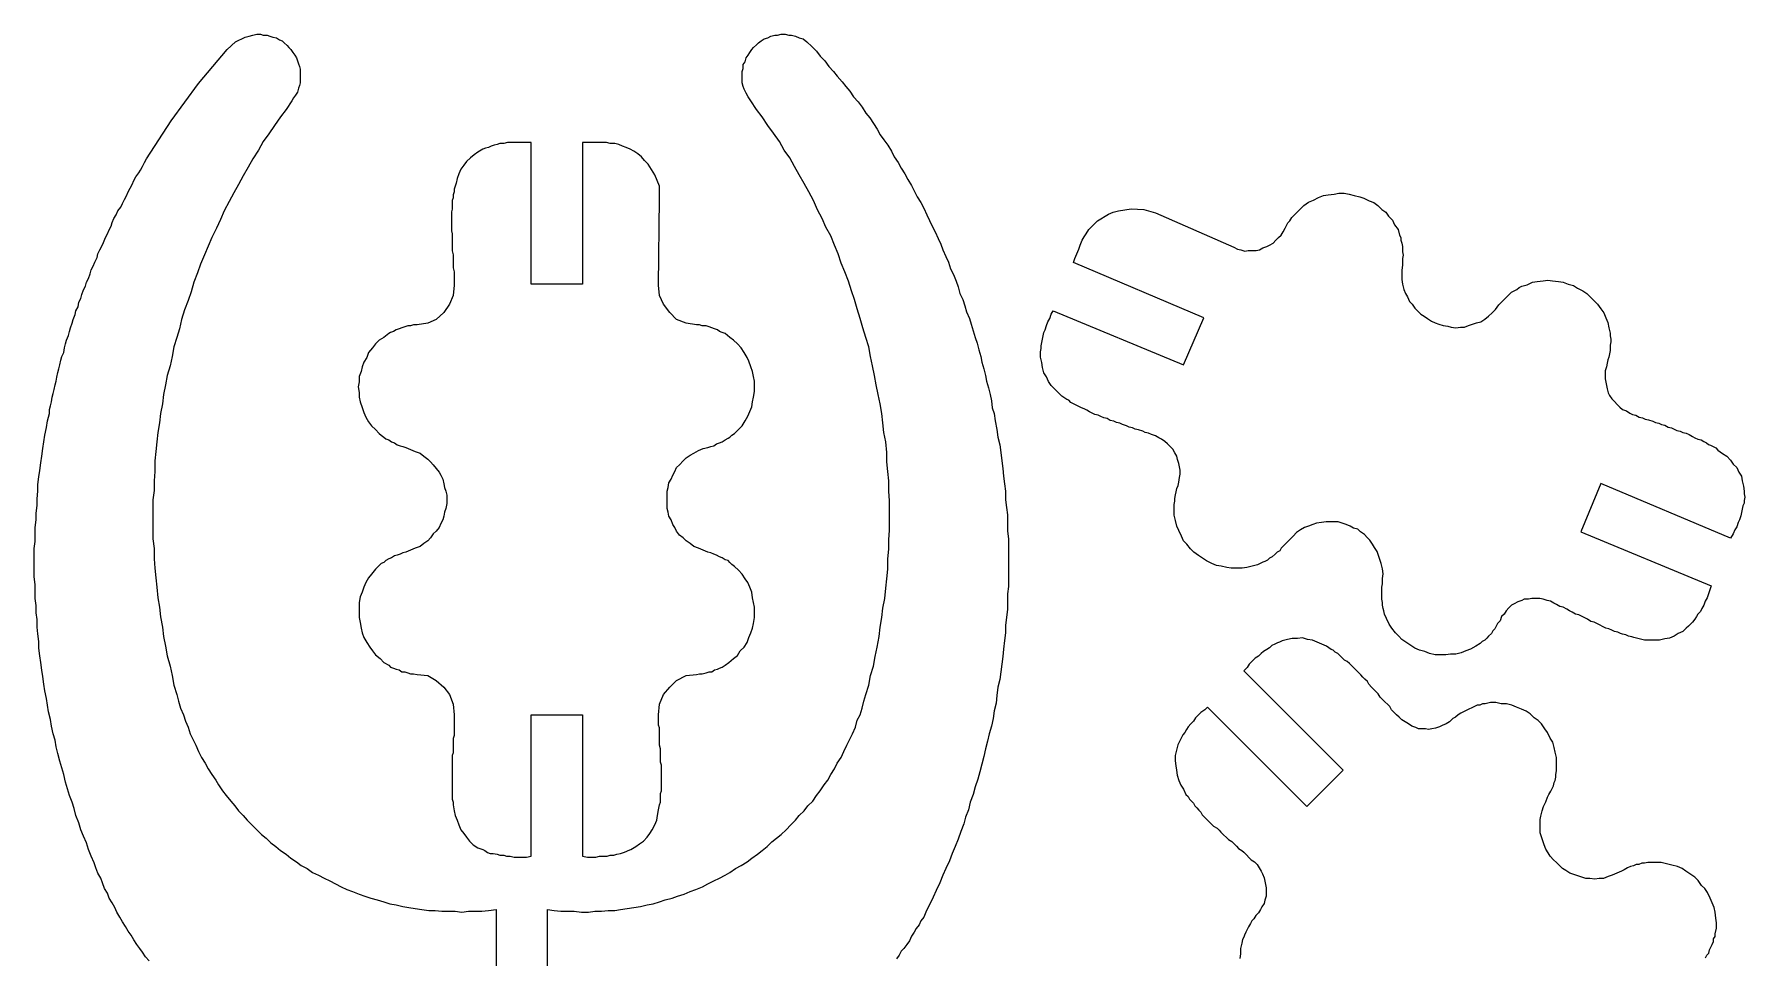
# Model space of a CAD drawing. Extents: x 3 to 449, y 3 to 233.
# Drawn here: x 346.5 to 447.3, y 151 to 205.4 of the extents above; entities that cross this region are included whole.
import ezdxf

# ---------------------------------------------------------------- set-up
doc = ezdxf.new("R2010")
doc.units = 0
doc.layers.add('DEFAULT_LAYER', color=1, linetype='CONTINUOUS')

msp = doc.modelspace()

# ---------------------------------------------------------------- linework, layer by layer
at = {"layer": 'DEFAULT_LAYER'}
for points in [[(353.27, 150.81), (353.04, 151.04), (352.87, 151.32), (352.71, 151.54), (352.54, 151.77), (352.37, 152.05), (352.2, 152.33), (352.03, 152.55), (351.87, 152.83), (351.7, 153.11), (351.53, 153.39), (351.36, 153.67), (351.25, 153.95), (351.08, 154.23), (350.91, 154.51), (350.8, 154.79), (350.63, 155.07), (350.52, 155.41), (350.41, 155.69), (350.24, 155.97), (350.13, 156.3), (350.02, 156.58), (349.85, 156.98), (349.68, 157.37), (349.57, 157.76), (349.4, 158.15), (349.23, 158.54), (349.12, 158.94), (348.95, 159.38), (348.84, 159.78), (348.73, 160.17), (348.56, 160.56), (348.45, 160.95), (348.34, 161.34), (348.23, 161.79), (348.11, 162.19), (348, 162.58), (347.89, 163.03), (347.78, 163.42), (347.72, 163.81), (347.61, 164.2), (347.5, 164.65), (347.44, 165.04), (347.33, 165.49), (347.27, 165.88), (347.22, 166.27), (347.11, 166.72), (347.05, 167.11), (346.99, 167.56), (346.94, 167.95), (346.88, 168.4), (346.83, 168.79), (346.77, 169.24), (346.77, 169.64), (346.71, 170.08), (346.66, 170.48), (346.66, 170.92), (346.6, 171.32), (346.6, 171.76), (346.55, 172.16), (346.55, 172.6), (346.55, 173), (346.49, 173.44), (346.49, 173.84), (346.49, 174.28), (346.49, 174.68), (346.49, 175.12), (346.55, 175.52), (346.55, 175.96), (346.55, 176.36), (346.6, 176.81), (346.6, 177.2), (346.66, 177.65), (346.66, 178.04), (346.71, 178.49), (346.71, 178.88), (346.77, 179.33), (346.83, 179.72), (346.88, 180.17), (346.94, 180.56), (346.99, 181.01), (347.05, 181.4), (347.11, 181.79), (347.22, 182.24), (347.27, 182.63), (347.39, 183.08), (347.39, 183.3), (347.44, 183.53), (347.5, 183.75), (347.55, 184.03), (347.61, 184.26), (347.67, 184.48), (347.72, 184.76), (347.78, 184.98), (347.83, 185.21), (347.89, 185.49), (347.95, 185.71), (348, 185.94), (348.06, 186.22), (348.11, 186.44), (348.23, 186.66), (348.28, 186.94), (348.34, 187.17), (348.39, 187.39), (348.51, 187.67), (348.56, 187.9), (348.62, 188.12), (348.73, 188.4), (348.79, 188.62), (348.9, 188.9), (348.95, 189.13), (349.07, 189.35), (349.12, 189.63), (349.23, 189.86), (349.29, 190.08), (349.4, 190.36), (349.51, 190.58), (349.57, 190.81), (349.68, 191.03), (349.79, 191.31), (349.85, 191.54), (349.96, 191.76), (350.07, 191.99), (350.19, 192.27), (350.24, 192.49), (350.35, 192.71), (350.47, 192.94), (350.58, 193.16), (350.69, 193.44), (350.8, 193.67), (350.91, 193.89), (351.03, 194.11), (351.08, 194.34), (351.19, 194.56), (351.31, 194.79), (351.42, 195.01), (351.59, 195.23), (351.7, 195.46), (351.81, 195.68), (351.92, 195.91), (352.03, 196.13), (352.15, 196.35), (352.26, 196.58), (352.37, 196.8), (352.48, 197.03), (352.65, 197.25), (352.76, 197.42), (352.87, 197.64), (352.99, 197.87), (353.1, 198.09), (354.56, 200.33), (356.18, 202.52), (357.86, 204.53), (358.36, 204.98), (358.92, 205.26), (359.15, 205.32), (359.37, 205.37), (359.6, 205.43), (359.82, 205.43), (359.99, 205.37), (360.21, 205.37), (360.38, 205.32), (360.55, 205.26), (360.77, 205.21), (360.94, 205.09), (361.11, 205.04), (361.22, 204.92), (361.39, 204.76), (361.5, 204.64), (361.61, 204.53), (361.73, 204.36), (361.84, 204.2), (361.95, 204.03), (362.01, 203.86), (362.06, 203.69), (362.12, 203.52), (362.17, 203.36), (362.17, 203.19), (362.17, 202.96), (362.17, 202.8), (362.17, 202.57), (362.12, 202.4), (362.06, 202.24), (362.01, 202.01), (361.89, 201.84), (361.78, 201.68), (361.67, 201.51), (361.33, 201), (361, 200.56), (360.66, 200.05), (360.32, 199.55), (359.99, 199.1), (359.71, 198.6), (359.37, 198.09), (359.09, 197.59), (358.81, 197.08), (358.53, 196.58), (358.25, 196.07), (357.97, 195.57), (357.69, 195.01), (357.47, 194.51), (357.24, 194), (356.96, 193.44), (356.74, 192.94), (356.52, 192.43), (356.29, 191.87), (356.12, 191.37), (355.9, 190.81), (355.73, 190.25), (355.56, 189.74), (355.34, 189.18), (355.17, 188.62), (355.06, 188.06), (354.89, 187.56), (354.72, 187), (354.61, 186.44), (354.5, 185.88), (354.33, 185.32), (354.22, 184.76), (354.11, 184.2), (354.05, 183.64), (353.94, 183.08), (353.88, 182.52), (353.77, 181.96), (353.72, 181.4), (353.66, 180.84), (353.6, 180.28), (353.6, 179.66), (353.55, 179.1), (353.55, 178.54), (353.49, 177.98), (353.49, 177.42), (353.49, 176.81), (353.49, 176.24), (353.49, 175.68), (353.55, 175.12), (353.55, 174.51), (353.6, 173.95), (353.66, 173.39), (353.72, 172.83), (353.77, 172.21), (353.88, 171.65), (353.94, 171.09), (354.05, 170.48), (354.11, 169.92), (354.22, 169.36), (354.33, 168.79), (354.5, 168.18), (354.61, 167.62), (354.72, 167.06), (354.89, 166.5), (355, 166.11), (355.12, 165.71), (355.28, 165.32), (355.4, 164.93), (355.56, 164.59), (355.68, 164.2), (355.84, 163.87), (356.01, 163.53), (356.18, 163.14), (356.35, 162.8), (356.57, 162.47), (356.74, 162.13), (356.96, 161.79), (357.19, 161.46), (357.36, 161.18), (357.58, 160.84), (357.8, 160.56), (358.08, 160.22), (358.31, 159.94), (358.53, 159.66), (358.81, 159.38), (359.04, 159.1), (359.32, 158.82), (359.6, 158.54), (359.88, 158.26), (360.16, 158.04), (360.44, 157.76), (360.72, 157.54), (361, 157.31), (361.33, 157.09), (361.61, 156.86), (361.95, 156.64), (362.23, 156.42), (362.57, 156.25), (362.9, 156.02), (363.24, 155.86), (363.57, 155.69), (363.91, 155.52), (364.25, 155.35), (364.58, 155.18), (364.92, 155.02), (365.25, 154.9), (365.65, 154.73), (365.98, 154.62), (366.32, 154.51), (366.71, 154.4), (367.1, 154.29), (367.44, 154.17), (367.83, 154.12), (368.22, 154.01), (368.56, 153.95), (368.95, 153.89), (369.34, 153.84), (369.74, 153.78), (370.13, 153.78), (370.52, 153.73), (370.91, 153.73), (371.3, 153.73), (371.7, 153.67), (372.09, 153.73), (372.48, 153.73), (372.87, 153.73), (373.26, 153.78), (373.71, 153.84), (373.71, 146.44)], [(376.74, 146.44), (376.74, 153.84), (377.13, 153.78), (377.52, 153.73), (377.91, 153.73), (378.31, 153.73), (378.75, 153.67), (379.15, 153.67), (379.54, 153.73), (379.93, 153.73), (380.32, 153.78), (380.71, 153.78), (381.05, 153.84), (381.44, 153.89), (381.83, 153.95), (382.23, 154.01), (382.62, 154.12), (382.96, 154.17), (383.35, 154.29), (383.68, 154.4), (384.08, 154.51), (384.41, 154.62), (384.8, 154.73), (385.14, 154.9), (385.48, 155.02), (385.87, 155.18), (386.2, 155.35), (386.54, 155.52), (386.88, 155.69), (387.21, 155.86), (387.49, 156.02), (387.83, 156.25), (388.16, 156.42), (388.5, 156.64), (388.78, 156.86), (389.12, 157.09), (389.4, 157.31), (389.68, 157.54), (389.96, 157.82), (390.24, 158.04), (390.52, 158.26), (390.8, 158.54), (391.08, 158.82), (391.36, 159.1), (391.58, 159.38), (391.86, 159.66), (392.09, 159.94), (392.37, 160.22), (392.59, 160.56), (392.81, 160.84), (393.04, 161.18), (393.26, 161.46), (393.43, 161.79), (393.65, 162.13), (393.82, 162.47), (394.05, 162.8), (394.21, 163.14), (394.38, 163.53), (394.55, 163.87), (394.72, 164.2), (394.89, 164.59), (395, 164.99), (395.17, 165.32), (395.28, 165.71), (395.39, 166.11), (395.5, 166.5), (395.67, 167.06), (395.78, 167.62), (395.95, 168.18), (396.06, 168.74), (396.17, 169.3), (396.29, 169.92), (396.34, 170.48), (396.45, 171.04), (396.51, 171.6), (396.62, 172.16), (396.68, 172.77), (396.74, 173.33), (396.79, 173.89), (396.79, 174.51), (396.85, 175.07), (396.85, 175.63), (396.9, 176.19), (396.9, 176.81), (396.9, 177.37), (396.9, 177.93), (396.85, 178.49), (396.85, 179.1), (396.79, 179.66), (396.74, 180.22), (396.74, 180.78), (396.68, 181.4), (396.57, 181.96), (396.51, 182.52), (396.45, 183.08), (396.34, 183.64), (396.23, 184.2), (396.12, 184.76), (396.01, 185.32), (395.89, 185.88), (395.78, 186.44), (395.67, 187), (395.5, 187.56), (395.33, 188.12), (395.17, 188.68), (395, 189.24), (394.83, 189.8), (394.66, 190.3), (394.49, 190.87), (394.27, 191.43), (394.05, 191.93), (393.88, 192.49), (393.65, 192.99), (393.43, 193.55), (393.15, 194.06), (392.93, 194.56), (392.65, 195.07), (392.42, 195.63), (392.14, 196.13), (391.86, 196.63), (391.58, 197.14), (391.3, 197.64), (391.02, 198.15), (390.69, 198.6), (390.41, 199.1), (390.07, 199.6), (389.73, 200.05), (389.4, 200.56), (389.06, 201), (388.72, 201.51), (388.56, 201.73), (388.44, 201.96), (388.33, 202.18), (388.28, 202.35), (388.22, 202.57), (388.22, 202.8), (388.22, 203.02), (388.22, 203.24), (388.28, 203.41), (388.28, 203.64), (388.39, 203.8), (388.44, 204.03), (388.56, 204.2), (388.67, 204.36), (388.78, 204.53), (388.89, 204.64), (389.06, 204.81), (389.17, 204.92), (389.34, 205.04), (389.51, 205.15), (389.73, 205.21), (389.9, 205.32), (390.13, 205.37), (390.29, 205.37), (390.52, 205.43), (390.74, 205.43), (390.97, 205.37), (391.13, 205.37), (391.36, 205.32), (391.58, 205.21), (391.81, 205.15), (392.03, 204.98), (392.31, 204.7), (392.59, 204.42), (392.81, 204.14), (393.09, 203.86), (393.32, 203.52), (393.6, 203.24), (393.82, 202.96), (394.1, 202.63), (394.33, 202.35), (394.55, 202.07), (394.77, 201.73), (395.05, 201.45), (395.28, 201.12), (395.5, 200.78), (395.73, 200.5), (395.95, 200.16), (396.17, 199.83), (396.34, 199.49), (396.57, 199.21), (396.79, 198.88), (397.02, 198.54), (397.18, 198.2), (397.41, 197.87), (397.58, 197.53), (397.8, 197.19), (397.97, 196.86), (398.19, 196.52), (398.36, 196.19), (398.53, 195.85), (398.75, 195.51), (398.92, 195.18), (399.09, 194.79), (399.26, 194.45), (399.42, 194.11), (399.59, 193.78), (399.76, 193.39), (399.93, 193.05), (400.04, 192.71), (400.21, 192.32), (400.38, 191.99), (400.49, 191.59), (400.66, 191.26), (400.82, 190.87), (400.94, 190.53), (401.05, 190.14), (401.22, 189.8), (401.33, 189.41), (401.44, 189.07), (401.61, 188.68), (401.72, 188.34), (401.83, 187.95), (401.94, 187.56), (402.06, 187.22), (402.17, 186.83), (402.28, 186.44), (402.34, 186.1), (402.45, 185.71), (402.56, 185.32), (402.62, 184.98), (402.73, 184.59), (402.84, 184.2), (402.9, 183.81), (402.95, 183.41), (403.06, 183.08), (403.12, 182.63), (403.23, 182.13), (403.29, 181.68), (403.4, 181.23), (403.46, 180.78), (403.51, 180.28), (403.57, 179.83), (403.62, 179.38), (403.68, 178.93), (403.74, 178.49), (403.74, 177.98), (403.79, 177.53), (403.85, 177.09), (403.85, 176.58), (403.85, 176.13), (403.91, 175.68), (403.91, 175.24), (403.91, 174.73), (403.91, 174.28), (403.91, 173.84), (403.91, 173.39), (403.91, 172.88), (403.85, 172.44), (403.85, 171.99), (403.85, 171.54), (403.79, 171.04), (403.74, 170.59), (403.74, 170.14), (403.68, 169.69), (403.62, 169.19), (403.57, 168.74), (403.51, 168.29), (403.46, 167.84), (403.4, 167.39), (403.29, 166.95), (403.23, 166.44), (403.18, 165.99), (403.06, 165.55), (403.01, 165.1), (402.9, 164.65), (402.78, 164.2), (402.67, 163.75), (402.56, 163.31), (402.45, 162.86), (402.34, 162.41), (402.22, 161.96), (402.11, 161.51), (401.94, 161.06), (401.83, 160.62), (401.66, 160.17), (401.55, 159.72), (401.38, 159.27), (401.27, 158.88), (401.1, 158.43), (400.94, 157.98), (400.77, 157.54), (400.6, 157.14), (400.43, 156.7), (400.21, 156.25), (400.04, 155.86), (399.87, 155.41), (399.65, 154.96), (399.48, 154.57), (399.26, 154.12), (399.14, 153.89), (399.03, 153.67), (398.92, 153.39), (398.75, 153.17), (398.64, 152.94), (398.47, 152.72), (398.36, 152.49), (398.19, 152.27), (398.08, 151.99), (397.91, 151.77), (397.74, 151.54), (397.58, 151.37), (397.46, 151.15), (397.3, 150.93)], [(444.99, 150.99), (445.07, 151.14), (445.19, 151.26), (445.23, 151.46), (445.31, 151.62), (445.39, 151.78), (445.47, 151.94), (445.47, 152.1), (445.55, 152.25), (445.55, 152.41), (445.63, 152.73), (445.63, 153.05), (445.59, 153.32), (445.55, 153.68), (445.51, 153.96), (445.39, 154.23), (445.27, 154.51), (445.11, 154.83), (444.95, 155.07), (444.75, 155.26), (444.56, 155.54), (444.36, 155.74), (444.12, 155.9), (443.84, 156.1), (443.61, 156.25), (443.33, 156.37), (443.01, 156.45), (442.69, 156.53), (442.38, 156.61), (442.06, 156.61), (441.9, 156.61), (441.74, 156.61), (441.59, 156.61), (441.39, 156.57), (441.23, 156.57), (441.07, 156.49), (440.91, 156.49), (440.75, 156.41), (440.56, 156.37), (440.4, 156.29), (440.2, 156.18), (440.04, 156.1), (439.76, 155.98), (439.49, 155.86), (439.25, 155.78), (438.97, 155.66), (438.73, 155.66), (438.46, 155.62), (438.18, 155.66), (437.94, 155.66), (437.7, 155.74), (437.47, 155.82), (437.23, 155.9), (436.99, 155.98), (436.75, 156.14), (436.56, 156.25), (436.4, 156.41), (436.2, 156.61), (436.04, 156.77), (435.84, 156.97), (435.72, 157.17), (435.57, 157.4), (435.49, 157.64), (435.41, 157.88), (435.33, 158.12), (435.25, 158.35), (435.25, 158.59), (435.25, 158.83), (435.25, 159.15), (435.29, 159.34), (435.37, 159.66), (435.45, 159.9), (435.57, 160.18), (435.68, 160.45), (435.76, 160.61), (435.88, 160.81), (435.96, 160.97), (436.04, 161.13), (436.08, 161.32), (436.12, 161.44), (436.16, 161.64), (436.16, 161.8), (436.2, 162), (436.2, 162.16), (436.2, 162.31), (436.2, 162.47), (436.2, 162.79), (436.12, 163.11), (436.08, 163.38), (436, 163.7), (435.84, 163.94), (435.68, 164.26), (435.53, 164.49), (435.33, 164.77), (435.13, 164.97), (434.89, 165.13), (434.65, 165.36), (434.42, 165.52), (434.14, 165.64), (433.86, 165.76), (433.58, 165.88), (433.27, 165.96), (432.95, 165.96), (432.63, 166.04), (432.32, 166.04), (432, 165.96), (431.84, 165.96), (431.68, 165.88), (431.53, 165.88), (431.37, 165.8), (431.21, 165.72), (431.05, 165.64), (430.89, 165.56), (430.73, 165.48), (430.57, 165.4), (430.42, 165.32), (430.26, 165.17), (430.1, 165.09), (429.9, 164.89), (429.7, 164.77), (429.47, 164.69), (429.31, 164.61), (429.07, 164.53), (428.87, 164.49), (428.67, 164.45), (428.48, 164.49), (428.32, 164.49), (428.08, 164.49), (427.92, 164.57), (427.68, 164.65), (427.48, 164.77), (427.29, 164.89), (427.09, 165.01), (426.93, 165.17), (426.77, 165.32), (426.65, 165.44), (426.49, 165.6), (426.38, 165.8), (426.26, 165.92), (426.1, 166.08), (425.98, 166.2), (425.82, 166.35), (425.7, 166.55), (425.58, 166.67), (425.43, 166.83), (425.31, 166.95), (425.15, 167.11), (425.07, 167.27), (424.91, 167.42), (424.79, 167.54), (424.67, 167.66), (424.51, 167.82), (424.4, 167.94), (424.24, 168.1), (424.12, 168.22), (424, 168.34), (423.88, 168.45), (423.72, 168.53), (423.56, 168.69), (423.44, 168.81), (423.33, 168.93), (423.17, 169.01), (423.05, 169.13), (422.93, 169.17), (422.65, 169.36), (422.38, 169.48), (422.1, 169.6), (421.82, 169.72), (421.54, 169.76), (421.23, 169.84), (420.95, 169.8), (420.63, 169.8), (420.36, 169.76), (420.04, 169.68), (419.88, 169.6), (419.76, 169.56), (419.6, 169.48), (419.44, 169.4), (419.29, 169.25), (419.13, 169.17), (418.93, 169.05), (418.81, 168.93), (418.65, 168.77), (418.45, 168.65), (418.3, 168.49), (418.1, 168.3), (417.98, 168.1), (417.78, 167.9), (423.64, 162.04), (421.5, 159.9), (415.64, 165.76), (415.48, 165.6), (415.25, 165.44), (415.09, 165.29), (414.93, 165.13), (414.81, 164.93), (414.65, 164.77), (414.49, 164.61), (414.41, 164.45), (414.3, 164.26), (414.18, 164.14), (414.1, 163.98), (414.02, 163.82), (413.94, 163.66), (413.9, 163.54), (413.82, 163.23), (413.74, 162.91), (413.74, 162.59), (413.78, 162.31), (413.82, 162.04), (413.86, 161.76), (413.94, 161.44), (414.06, 161.17), (414.22, 160.93), (414.37, 160.61), (414.49, 160.49), (414.57, 160.33), (414.69, 160.22), (414.81, 160.1), (414.89, 159.94), (415.01, 159.82), (415.13, 159.7), (415.25, 159.58), (415.32, 159.42), (415.48, 159.26), (415.6, 159.15), (415.72, 159.03), (415.88, 158.87), (416, 158.75), (416.2, 158.63), (416.32, 158.51), (416.43, 158.39), (416.59, 158.23), (416.75, 158.08), (416.87, 157.96), (417.07, 157.84), (417.19, 157.72), (417.35, 157.56), (417.46, 157.44), (417.66, 157.32), (417.78, 157.21), (417.94, 157.05), (418.1, 156.89), (418.22, 156.77), (418.41, 156.65), (418.41, 156.65), (418.57, 156.49), (418.69, 156.29), (418.81, 156.1), (418.89, 155.94), (418.97, 155.7), (419.01, 155.5), (419.05, 155.3), (419.09, 155.11), (419.09, 154.87), (419.09, 154.63), (419.01, 154.39), (418.97, 154.19), (418.85, 154), (418.77, 153.84), (418.65, 153.64), (418.49, 153.48), (418.37, 153.28), (418.26, 153.16), (418.18, 153.01), (418.06, 152.81), (417.98, 152.65), (417.9, 152.49), (417.82, 152.33), (417.78, 152.21), (417.7, 152.06), (417.66, 151.86), (417.58, 151.54), (417.58, 151.22), (417.54, 150.95)]]:
    msp.add_lwpolyline(points, dxfattribs=at)
for points in [[(371.24, 190.64), (371.19, 190.03), (370.96, 189.52), (370.63, 189.02), (370.18, 188.62), (369.68, 188.4), (369.06, 188.29), (368.84, 188.29), (368.67, 188.23), (368.5, 188.23), (368.33, 188.18), (368.16, 188.12), (368, 188.06), (367.83, 188.01), (367.66, 187.9), (367.49, 187.84), (367.38, 187.78), (367.1, 187.56), (366.82, 187.39), (366.6, 187.17), (366.43, 186.94), (366.2, 186.66), (366.09, 186.38), (365.92, 186.1), (365.81, 185.82), (365.75, 185.54), (365.64, 185.26), (365.64, 184.93), (365.59, 184.65), (365.64, 184.31), (365.64, 184.03), (365.7, 183.75), (365.81, 183.42), (365.92, 183.14), (366.03, 182.86), (366.2, 182.58), (366.37, 182.35), (366.6, 182.13), (366.82, 181.9), (366.93, 181.79), (367.1, 181.68), (367.21, 181.57), (367.38, 181.51), (367.55, 181.4), (367.72, 181.34), (367.88, 181.23), (368.05, 181.17), (368.22, 181.12), (368.39, 181.06), (368.67, 180.95), (368.95, 180.84), (369.23, 180.73), (369.45, 180.56), (369.68, 180.39), (369.84, 180.22), (370.01, 180.05), (370.18, 179.83), (370.35, 179.61), (370.46, 179.44), (370.57, 179.21), (370.63, 178.93), (370.68, 178.71), (370.74, 178.49), (370.8, 178.26), (370.8, 177.98), (370.8, 177.76), (370.74, 177.48), (370.68, 177.25), (370.63, 177.03), (370.57, 176.81), (370.46, 176.58), (370.35, 176.36), (370.18, 176.13), (370.01, 175.97), (369.84, 175.74), (369.68, 175.57), (369.45, 175.41), (369.23, 175.24), (368.95, 175.13), (368.67, 175.01), (368.39, 174.9), (368.22, 174.85), (368.05, 174.79), (367.88, 174.73), (367.72, 174.68), (367.55, 174.57), (367.38, 174.51), (367.21, 174.4), (367.1, 174.28), (366.93, 174.23), (366.82, 174.12), (366.6, 173.89), (366.37, 173.61), (366.2, 173.39), (366.03, 173.11), (365.92, 172.83), (365.81, 172.55), (365.7, 172.27), (365.64, 171.93), (365.64, 171.65), (365.64, 171.37), (365.64, 171.04), (365.7, 170.76), (365.75, 170.42), (365.81, 170.14), (365.92, 169.86), (366.09, 169.58), (366.26, 169.3), (366.43, 169.08), (366.6, 168.85), (366.88, 168.63), (367.1, 168.4), (367.38, 168.24), (367.49, 168.12), (367.66, 168.07), (367.83, 168.01), (368, 167.96), (368.16, 167.84), (368.33, 167.84), (368.5, 167.79), (368.67, 167.73), (368.84, 167.73), (369.06, 167.68), (369.68, 167.62), (370.18, 167.34), (370.63, 166.95), (370.96, 166.5), (371.19, 165.94), (371.24, 165.32), (371.24, 165.15), (371.24, 164.93), (371.24, 164.71), (371.24, 164.54), (371.24, 164.31), (371.24, 164.09), (371.19, 163.92), (371.19, 163.7), (371.19, 163.53), (371.19, 163.31), (371.19, 163.08), (371.13, 162.91), (371.13, 162.69), (371.13, 162.52), (371.13, 162.3), (371.13, 162.13), (371.13, 161.96), (371.13, 161.74), (371.13, 161.57), (371.13, 161.4), (371.13, 161.18), (371.13, 161.01), (371.13, 160.84), (371.13, 160.67), (371.13, 160.51), (371.13, 160.34), (371.19, 160.17), (371.19, 160), (371.24, 159.66), (371.3, 159.38), (371.41, 159.1), (371.52, 158.82), (371.64, 158.54), (371.8, 158.32), (371.97, 158.1), (372.14, 157.87), (372.36, 157.65), (372.64, 157.48), (372.92, 157.37), (373.04, 157.31), (373.2, 157.2), (373.37, 157.14), (373.54, 157.14), (373.77, 157.09), (373.93, 157.03), (374.16, 157.03), (374.33, 156.98), (374.55, 156.98), (374.77, 156.92), (375, 156.92), (375.28, 156.92), (375.5, 156.92), (375.78, 156.98), (375.78, 165.32), (378.81, 165.32), (378.81, 156.98), (379.09, 156.92), (379.31, 156.92), (379.59, 156.92), (379.81, 156.98), (380.04, 156.98), (380.26, 156.98), (380.43, 157.03), (380.65, 157.03), (380.82, 157.09), (381.05, 157.14), (381.22, 157.2), (381.38, 157.26), (381.5, 157.31), (381.66, 157.37), (381.94, 157.54), (382.17, 157.7), (382.39, 157.87), (382.62, 158.1), (382.78, 158.32), (382.9, 158.54), (383.06, 158.82), (383.18, 159.1), (383.23, 159.38), (383.29, 159.72), (383.34, 160), (383.4, 160.17), (383.4, 160.34), (383.4, 160.51), (383.4, 160.67), (383.46, 160.84), (383.46, 161.07), (383.46, 161.23), (383.46, 161.4), (383.46, 161.57), (383.46, 161.79), (383.46, 161.96), (383.46, 162.13), (383.46, 162.35), (383.4, 162.52), (383.4, 162.75), (383.4, 162.91), (383.4, 163.14), (383.4, 163.31), (383.34, 163.53), (383.34, 163.7), (383.34, 163.92), (383.34, 164.15), (383.34, 164.31), (383.34, 164.54), (383.29, 164.71), (383.29, 164.93), (383.29, 165.15), (383.29, 165.32), (383.34, 165.94), (383.57, 166.5), (383.96, 166.95), (384.35, 167.34), (384.91, 167.62), (385.53, 167.68), (385.7, 167.73), (385.86, 167.73), (386.09, 167.79), (386.26, 167.84), (386.42, 167.84), (386.59, 167.96), (386.76, 168.01), (386.87, 168.07), (387.04, 168.12), (387.21, 168.24), (387.43, 168.4), (387.71, 168.63), (387.94, 168.8), (388.1, 169.08), (388.33, 169.3), (388.5, 169.58), (388.61, 169.86), (388.72, 170.14), (388.83, 170.42), (388.89, 170.7), (388.95, 171.04), (388.95, 171.32), (388.95, 171.65), (388.89, 171.93), (388.83, 172.21), (388.78, 172.55), (388.67, 172.83), (388.55, 173.11), (388.39, 173.33), (388.22, 173.61), (387.99, 173.84), (387.77, 174.06), (387.6, 174.17), (387.49, 174.28), (387.38, 174.4), (387.21, 174.45), (387.04, 174.57), (386.87, 174.62), (386.7, 174.73), (386.54, 174.79), (386.37, 174.85), (386.2, 174.9), (385.92, 175.01), (385.64, 175.13), (385.36, 175.24), (385.14, 175.41), (384.91, 175.57), (384.74, 175.74), (384.52, 175.91), (384.35, 176.13), (384.24, 176.36), (384.13, 176.53), (384.02, 176.81), (383.9, 177.03), (383.85, 177.25), (383.79, 177.48), (383.79, 177.76), (383.79, 177.98), (383.79, 178.26), (383.79, 178.49), (383.85, 178.71), (383.9, 178.99), (384.02, 179.21), (384.13, 179.44), (384.24, 179.66), (384.35, 179.89), (384.52, 180.05), (384.74, 180.28), (384.91, 180.45), (385.14, 180.61), (385.36, 180.73), (385.64, 180.89), (385.92, 181.01), (386.2, 181.06), (386.37, 181.12), (386.54, 181.17), (386.7, 181.29), (386.87, 181.34), (387.04, 181.4), (387.21, 181.51), (387.38, 181.62), (387.49, 181.68), (387.6, 181.79), (387.77, 181.9), (387.99, 182.13), (388.22, 182.35), (388.39, 182.63), (388.55, 182.91), (388.67, 183.19), (388.78, 183.47), (388.83, 183.75), (388.89, 184.03), (388.95, 184.37), (388.95, 184.65), (388.95, 184.98), (388.89, 185.26), (388.83, 185.54), (388.72, 185.82), (388.61, 186.16), (388.5, 186.38), (388.33, 186.66), (388.16, 186.94), (387.94, 187.17), (387.71, 187.39), (387.49, 187.56), (387.21, 187.78), (387.04, 187.84), (386.87, 187.9), (386.76, 188.01), (386.59, 188.06), (386.42, 188.12), (386.26, 188.18), (386.09, 188.23), (385.86, 188.23), (385.7, 188.29), (385.53, 188.29), (384.91, 188.4), (384.35, 188.62), (383.96, 189.02), (383.57, 189.52), (383.34, 190.03), (383.29, 190.64), (383.34, 195.74), (383.34, 196.47), (383.06, 197.14), (382.67, 197.76), (382.45, 197.98), (382.28, 198.2), (382.06, 198.37), (381.83, 198.54), (381.61, 198.65), (381.38, 198.76), (381.16, 198.82), (380.94, 198.93), (380.71, 198.99), (380.43, 198.99), (380.21, 199.04), (379.93, 199.04), (379.65, 199.04), (379.37, 199.04), (379.09, 199.04), (378.81, 199.04), (378.81, 190.7), (375.78, 190.7), (375.78, 199.04), (375.5, 199.04), (375.28, 199.04), (375.05, 199.04), (374.77, 199.04), (374.55, 199.04), (374.38, 199.04), (374.16, 198.99), (373.93, 198.99), (373.77, 198.93), (373.6, 198.88), (373.43, 198.82), (373.26, 198.76), (373.09, 198.71), (372.92, 198.65), (372.64, 198.48), (372.42, 198.32), (372.2, 198.15), (371.97, 197.92), (371.8, 197.7), (371.64, 197.48), (371.52, 197.2), (371.41, 196.92), (371.36, 196.64), (371.24, 196.3), (371.24, 196.13), (371.19, 195.96), (371.19, 195.79), (371.13, 195.63), (371.13, 195.46), (371.13, 195.29), (371.13, 195.12), (371.08, 194.95), (371.08, 194.79), (371.08, 194.56), (371.08, 194.39), (371.08, 194.23), (371.08, 194), (371.08, 193.83), (371.13, 193.67), (371.13, 193.44), (371.13, 193.27), (371.13, 193.05), (371.13, 192.88), (371.13, 192.66), (371.19, 192.43), (371.19, 192.27), (371.19, 192.04), (371.19, 191.87), (371.19, 191.65), (371.24, 191.43), (371.24, 191.26), (371.24, 191.03), (371.24, 190.87), (371.24, 190.64)], [(439.19, 186.03), (439.15, 185.83), (439.07, 185.59), (439.07, 185.36), (439.07, 185.12), (439.11, 184.92), (439.15, 184.72), (439.19, 184.52), (439.26, 184.29), (439.34, 184.13), (439.46, 183.93), (439.62, 183.77), (439.78, 183.61), (439.94, 183.45), (440.1, 183.3), (440.33, 183.22), (440.53, 183.1), (440.69, 183.02), (440.89, 182.98), (441.09, 182.86), (441.28, 182.82), (441.44, 182.74), (441.64, 182.7), (441.88, 182.62), (442.04, 182.54), (442.24, 182.5), (442.39, 182.42), (442.59, 182.38), (442.79, 182.27), (442.99, 182.23), (443.15, 182.15), (443.3, 182.07), (443.5, 182.03), (443.66, 181.95), (443.86, 181.91), (444.02, 181.83), (444.22, 181.71), (444.37, 181.63), (444.53, 181.55), (444.73, 181.51), (444.89, 181.43), (445.05, 181.35), (445.17, 181.24), (445.29, 181.2), (445.44, 181.12), (445.6, 181.04), (445.72, 180.92), (446, 180.72), (446.24, 180.56), (446.47, 180.32), (446.63, 180.09), (446.83, 179.89), (446.95, 179.61), (447.11, 179.37), (447.15, 179.1), (447.23, 178.78), (447.27, 178.5), (447.27, 178.34), (447.31, 178.15), (447.27, 177.95), (447.27, 177.79), (447.19, 177.63), (447.15, 177.43), (447.11, 177.24), (447.07, 177.04), (446.99, 176.8), (446.91, 176.64), (446.83, 176.4), (446.71, 176.21), (446.63, 175.97), (446.47, 175.73), (438.83, 178.94), (437.64, 176.09), (445.32, 172.92), (445.25, 172.68), (445.17, 172.44), (445.09, 172.21), (444.97, 172.01), (444.89, 171.77), (444.77, 171.57), (444.69, 171.41), (444.53, 171.25), (444.45, 171.1), (444.37, 170.94), (444.22, 170.78), (444.1, 170.66), (443.98, 170.54), (443.86, 170.42), (443.66, 170.22), (443.38, 170.11), (443.15, 169.95), (442.87, 169.83), (442.59, 169.79), (442.27, 169.71), (442.04, 169.71), (441.72, 169.71), (441.4, 169.71), (441.09, 169.79), (440.77, 169.87), (440.65, 169.91), (440.45, 169.95), (440.29, 170.03), (440.1, 170.07), (439.98, 170.11), (439.82, 170.19), (439.62, 170.22), (439.46, 170.3), (439.3, 170.38), (439.11, 170.42), (438.95, 170.5), (438.75, 170.62), (438.59, 170.7), (438.43, 170.78), (438.23, 170.82), (438.04, 170.94), (437.88, 171.02), (437.72, 171.1), (437.52, 171.21), (437.32, 171.25), (437.13, 171.37), (436.97, 171.45), (436.81, 171.53), (436.61, 171.65), (436.41, 171.69), (436.21, 171.81), (436.06, 171.89), (435.86, 172.01), (435.66, 172.05), (435.42, 172.13), (435.22, 172.17), (434.99, 172.17), (434.75, 172.17), (434.55, 172.13), (434.31, 172.13), (434.16, 172.05), (433.92, 171.97), (433.72, 171.85), (433.56, 171.77), (433.4, 171.61), (433.24, 171.45), (433.13, 171.25), (432.97, 171.1), (432.89, 170.86), (432.73, 170.7), (432.65, 170.54), (432.57, 170.38), (432.45, 170.26), (432.37, 170.11), (432.21, 169.95), (432.1, 169.83), (431.98, 169.71), (431.82, 169.63), (431.7, 169.51), (431.46, 169.35), (431.14, 169.19), (430.87, 169.08), (430.59, 168.96), (430.27, 168.88), (429.96, 168.88), (429.68, 168.84), (429.36, 168.84), (429.05, 168.84), (428.73, 168.92), (428.45, 169.04), (428.13, 169.12), (427.86, 169.23), (427.62, 169.39), (427.38, 169.55), (427.1, 169.75), (426.91, 169.95), (426.71, 170.15), (426.51, 170.42), (426.35, 170.66), (426.19, 170.98), (426.07, 171.25), (426.04, 171.45), (426, 171.57), (425.96, 171.77), (425.96, 171.93), (425.92, 172.13), (425.92, 172.28), (425.92, 172.44), (425.92, 172.68), (425.92, 172.84), (425.96, 173.04), (425.96, 173.35), (426, 173.63), (425.96, 173.91), (425.88, 174.23), (425.8, 174.46), (425.72, 174.7), (425.64, 174.94), (425.48, 175.18), (425.36, 175.37), (425.2, 175.61), (425.05, 175.77), (424.89, 175.93), (424.65, 176.09), (424.49, 176.25), (424.25, 176.32), (424.05, 176.44), (423.82, 176.52), (423.58, 176.6), (423.34, 176.68), (423.1, 176.68), (422.87, 176.68), (422.63, 176.68), (422.35, 176.64), (422.07, 176.6), (421.84, 176.52), (421.6, 176.44), (421.36, 176.36), (421.12, 176.21), (420.89, 176.05), (420.69, 175.85), (420.49, 175.65), (420.25, 175.41), (420.13, 175.29), (419.98, 175.14), (419.9, 174.98), (419.74, 174.9), (419.62, 174.78), (419.46, 174.62), (419.3, 174.54), (419.18, 174.42), (419.02, 174.34), (418.91, 174.3), (418.59, 174.15), (418.27, 174.07), (417.96, 173.99), (417.68, 173.95), (417.36, 173.95), (417.04, 173.95), (416.77, 173.99), (416.45, 174.07), (416.17, 174.11), (415.9, 174.23), (415.58, 174.38), (415.34, 174.54), (415.1, 174.7), (414.83, 174.9), (414.63, 175.1), (414.43, 175.37), (414.23, 175.57), (414.11, 175.85), (413.95, 176.17), (413.84, 176.44), (413.76, 176.76), (413.68, 177.08), (413.68, 177.24), (413.68, 177.39), (413.68, 177.55), (413.68, 177.71), (413.72, 177.91), (413.72, 178.07), (413.76, 178.27), (413.8, 178.46), (413.84, 178.66), (413.91, 178.82), (413.95, 179.02), (413.99, 179.3), (414.03, 179.49), (414.03, 179.73), (413.99, 179.93), (413.95, 180.13), (413.88, 180.36), (413.84, 180.56), (413.72, 180.76), (413.6, 180.96), (413.44, 181.12), (413.28, 181.28), (413.12, 181.43), (412.92, 181.55), (412.77, 181.63), (412.57, 181.75), (412.33, 181.83), (412.17, 181.91), (411.97, 181.95), (411.82, 182.03), (411.58, 182.11), (411.38, 182.15), (411.22, 182.23), (411.02, 182.27), (410.87, 182.34), (410.63, 182.42), (410.47, 182.5), (410.27, 182.54), (410.11, 182.62), (409.91, 182.66), (409.72, 182.78), (409.52, 182.82), (409.36, 182.9), (409.2, 182.98), (409, 183.02), (408.85, 183.1), (408.69, 183.18), (408.53, 183.26), (408.37, 183.34), (408.21, 183.41), (408.05, 183.49), (407.89, 183.57), (407.74, 183.65), (407.58, 183.73), (407.46, 183.85), (407.34, 183.89), (407.06, 184.09), (406.82, 184.33), (406.63, 184.52), (406.43, 184.72), (406.27, 184.96), (406.15, 185.24), (405.99, 185.47), (405.91, 185.79), (405.87, 186.07), (405.8, 186.39), (405.8, 186.54), (405.8, 186.7), (405.83, 186.9), (405.83, 187.06), (405.87, 187.26), (405.91, 187.45), (405.95, 187.65), (405.99, 187.85), (406.07, 188.01), (406.15, 188.25), (406.23, 188.48), (406.35, 188.68), (406.43, 188.92), (406.55, 189.12), (414.23, 185.95), (415.42, 188.72), (407.74, 191.97), (407.82, 192.21), (407.93, 192.48), (408.05, 192.76), (408.13, 193), (408.25, 193.28), (408.37, 193.48), (408.49, 193.67), (408.65, 193.91), (408.81, 194.07), (408.96, 194.23), (409.16, 194.43), (409.36, 194.54), (409.6, 194.7), (409.8, 194.82), (410.07, 194.94), (410.39, 195.02), (411.14, 195.14), (411.89, 195.1), (412.57, 194.9), (417.2, 192.88), (417.4, 192.76), (417.6, 192.72), (417.84, 192.64), (418.03, 192.68), (418.27, 192.68), (418.51, 192.68), (418.71, 192.72), (418.91, 192.84), (419.14, 192.92), (419.3, 193), (419.5, 193.12), (419.66, 193.28), (419.82, 193.44), (419.98, 193.59), (420.09, 193.79), (420.21, 193.99), (420.29, 194.15), (420.37, 194.31), (420.49, 194.43), (420.61, 194.62), (420.73, 194.74), (420.85, 194.86), (420.97, 194.98), (421.08, 195.1), (421.2, 195.22), (421.32, 195.34), (421.6, 195.53), (421.88, 195.65), (422.19, 195.81), (422.47, 195.93), (422.75, 195.97), (423.1, 196.01), (423.38, 196.05), (423.7, 196.05), (423.98, 196.01), (424.29, 195.93), (424.61, 195.85), (424.85, 195.77), (425.16, 195.61), (425.44, 195.5), (425.68, 195.34), (425.92, 195.1), (426.15, 194.94), (426.31, 194.7), (426.55, 194.47), (426.67, 194.19), (426.87, 193.91), (426.95, 193.59), (427.03, 193.44), (427.03, 193.28), (427.1, 193.12), (427.14, 192.92), (427.14, 192.76), (427.14, 192.6), (427.18, 192.41), (427.14, 192.21), (427.14, 192.05), (427.14, 191.81), (427.1, 191.53), (427.1, 191.22), (427.1, 190.98), (427.14, 190.7), (427.22, 190.39), (427.3, 190.15), (427.42, 189.95), (427.54, 189.67), (427.7, 189.51), (427.86, 189.28), (428.02, 189.12), (428.21, 188.92), (428.41, 188.8), (428.61, 188.68), (428.85, 188.52), (429.05, 188.41), (429.28, 188.33), (429.52, 188.25), (429.8, 188.21), (430, 188.17), (430.27, 188.13), (430.55, 188.17), (430.79, 188.17), (431.03, 188.25), (431.26, 188.33), (431.5, 188.41), (431.74, 188.48), (431.98, 188.64), (432.21, 188.8), (432.41, 189), (432.61, 189.2), (432.81, 189.47), (432.93, 189.59), (433.09, 189.75), (433.2, 189.87), (433.32, 189.99), (433.44, 190.11), (433.56, 190.23), (433.72, 190.31), (433.88, 190.39), (434, 190.5), (434.16, 190.58), (434.47, 190.66), (434.79, 190.82), (435.07, 190.86), (435.42, 190.9), (435.7, 190.94), (435.98, 190.9), (436.33, 190.86), (436.61, 190.82), (436.89, 190.7), (437.21, 190.62), (437.44, 190.46), (437.76, 190.31), (438, 190.15), (438.2, 189.95), (438.43, 189.71), (438.63, 189.51), (438.83, 189.24), (438.99, 189), (439.11, 188.72), (439.23, 188.44), (439.3, 188.13), (439.38, 187.81), (439.38, 187.65), (439.42, 187.45), (439.42, 187.3), (439.38, 187.1), (439.38, 186.94), (439.38, 186.78), (439.34, 186.58), (439.3, 186.39), (439.23, 186.23), (439.19, 186.03)]]:
    msp.add_lwpolyline(points, close=True, dxfattribs=at)

doc.saveas('drawing.dxf')
